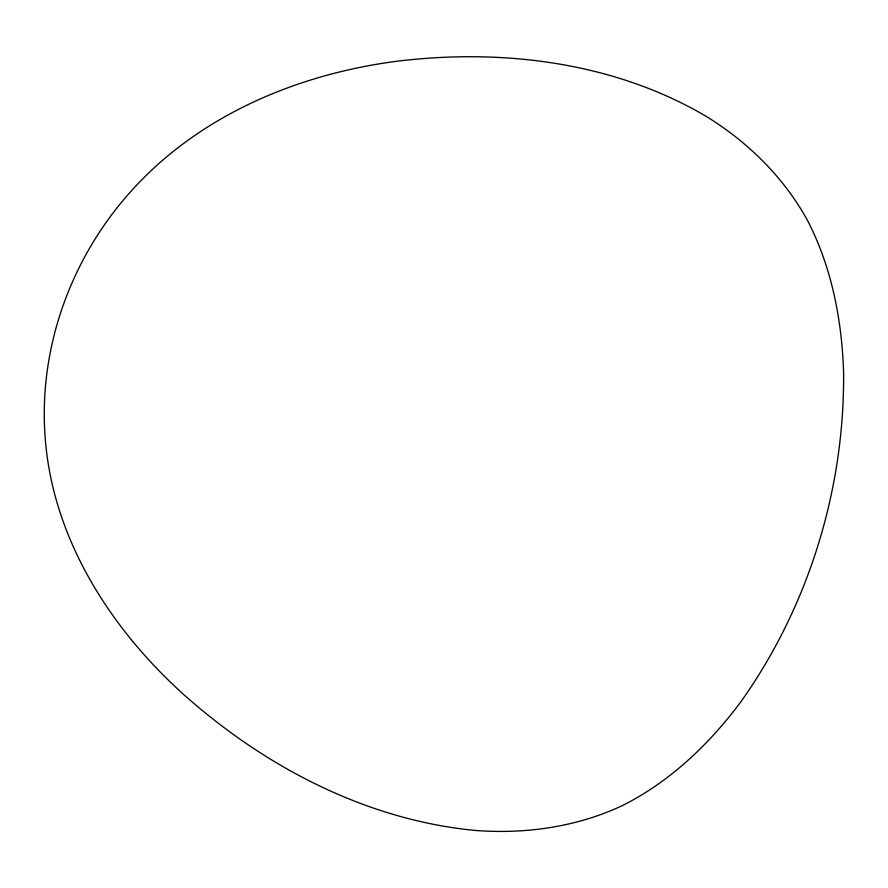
<?xml version="1.0" encoding="UTF-8"?>
<svg xmlns="http://www.w3.org/2000/svg" width="888" height="888" viewBox="0 0 888 888"><rect width="100%" height="100%" fill="white"/><g stroke="black" fill="none" stroke-linecap="round" stroke-linejoin="round"><path stroke-width="1.33" d="M843.6 373.315C844.499 489.81 808.48 606.626 740.947 701.664C709.379 744.1 670.185 781.529 622.655 805.46C576.934 827.005 525.763 834.221 475.602 830.48C366.089 820.068 264.302 766.51 183.061 693.972C109.601 627.539 52.148 537.451 45.11 436.685C38.406 346.886 71.75 256.288 132.179 189.988C200.155 114.885 298.412 73.904 397.524 61.172C502.364 48.44 613.453 61.971 705.649 116.028C747.574 141.725 783.649 177.067 807.447 220.324C831.856 267.499 842.046 320.557 843.6 373.315"/></g></svg>
